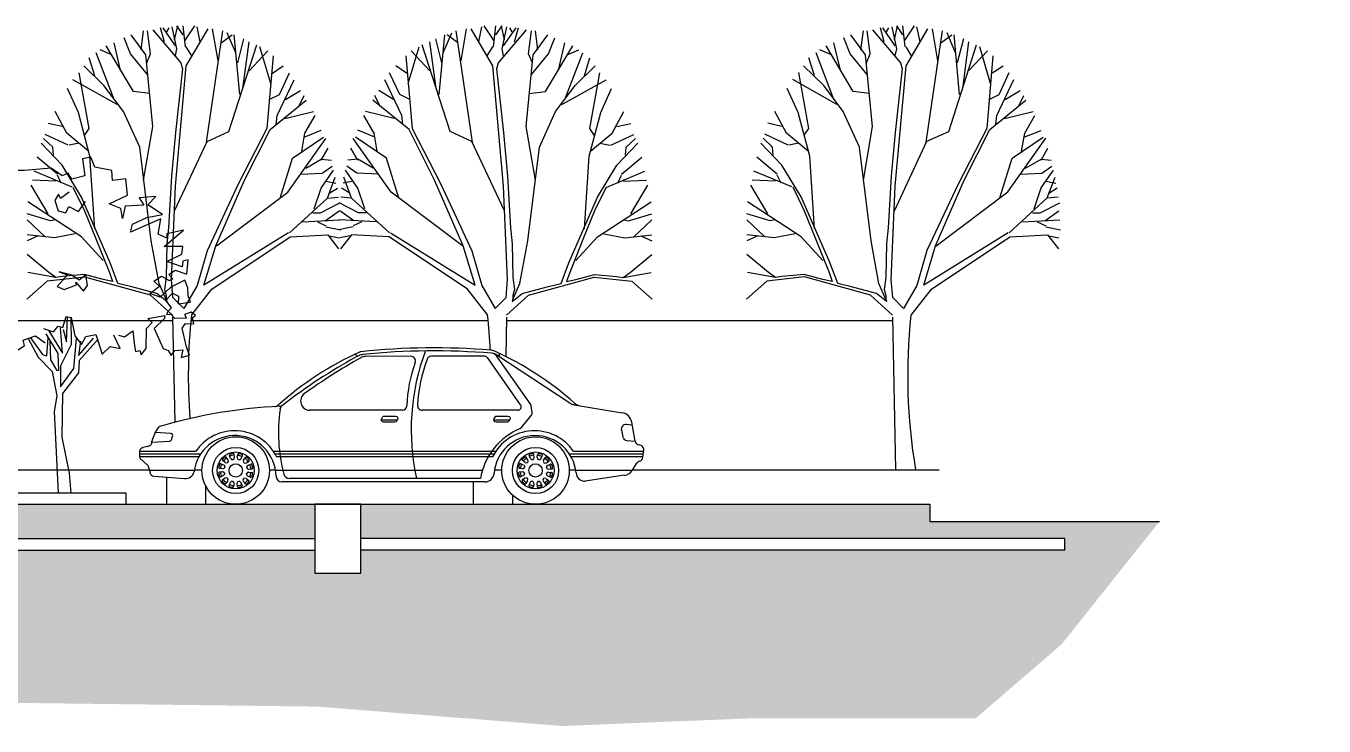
# Model space of a CAD drawing. Header units: metres. Extents: x -28 to 260, y 30 to 125.
# Drawn here: x 243.87 to 255.18, y 58.94 to 65.04 of the extents above; entities that cross this region are included whole.
import ezdxf

# ---------------------------------------------------------------- set-up
doc = ezdxf.new("R2010")
doc.units = ezdxf.units.M
doc.header["$LTSCALE"] = 0.01
doc.header["$MEASUREMENT"] = 0
for name, color, linetype in [('0.1', 2, 'Continuous'), ('0.18', 1, 'Continuous'), ('0.20', 7, 'Continuous'), ('0.25', 6, 'Continuous'), ('AUTOS', 1, 'Continuous'), ('COTAS', 7, 'Continuous'), ('DIM', 2, 'Continuous'), ('tierra', 9, 'Continuous')]:
    doc.layers.add(name, color=color, linetype=linetype)

# ---------------------------------------------------------------- blocks, each defined once
blk = doc.blocks.new('BAUM_IM_WINTER')
for p, q in [((-145, 4322), (-113, 4473)), ((12, 4332), (-90, 4483)), ((4, 4272), (28, 4483)), ((28, 4392), (90, 4483)), ((114, 4342), (83, 4483)), ((90, 4252), (137, 4473)), ((106, 4282), (231, 4463)), ((192, 4423), (169, 4463)), ((216, 4322), (255, 4463)), ((-583, 4352), (-521, 4111)), ((-544, 3790), (-489, 4392)), ((-505, 4212), (-419, 4413)), ((-356, 4312), (-466, 4392)), ((-207, 3308), (-372, 4433)), ((-325, 4131), (-270, 4453)), ((-4, 4081), (-223, 4453)), ((333, 4443), (51, 4111)), ((357, 4202), (388, 4433)), ((404, 4192), (553, 4392)), ((451, 4242), (427, 4433)), ((560, 4202), (623, 4362)), ((-858, 3900), (-748, 4272)), ((-638, 4031), (-826, 4232)), ((-435, 3418), (-717, 4292)), ((-576, 3850), (-638, 4322)), ((-58, 4182), (-4, 4272)), ((106, 4182), (90, 4252)), ((396, 4111), (357, 4202)), ((388, 3991), (560, 4202)), ((529, 3820), (803, 4282)), ((662, 4051), (725, 4312)), ((725, 3740), (905, 4212)), ((748, 4192), (866, 4242)), ((-865, 4001), (-983, 4081)), ((-881, 4182), (-818, 3448)), ((106, 2866), (-4, 4081)), ((51, 4111), (36, 4051)), ((333, 3468), (404, 4192)), ((827, 3880), (1031, 4081)), ((921, 3981), (976, 4161)), ((-920, 3579), (-1093, 3940)), ((-944, 3790), (-1046, 4011)), ((36, 4051), (106, 3408)), ((694, 3689), (1140, 3940)), ((976, 3448), (1078, 4011)), ((-1006, 3740), (-1155, 3830)), ((365, 3800), (529, 3820)), ((631, 3619), (827, 3880)), ((1085, 3609), (1195, 3850)), ((-850, 3438), (-1214, 3734)), ((-1140, 3669), (-1194, 3780)), ((-842, 3740), (-944, 3790)), ((-1202, 3398), (-1304, 3579)), ((-999, 3549), (-1288, 3619)), ((-912, 3488), (-920, 3579)), ((466, 3257), (631, 3619)), ((968, 3167), (1085, 3609)), ((1203, 3398), (1320, 3619)), ((-1194, 3358), (-1367, 3428)), ((-591, 2926), (-850, 3438)), ((-818, 3448), (-529, 2886)), ((-215, 3318), (-435, 3418)), ((106, 3408), (145, 2966)), ((427, 2926), (333, 3468)), ((1023, 3378), (976, 3448)), ((1250, 3468), (1391, 3499)), ((-1030, 2806), (-1414, 3348)), ((-1077, 3147), (-1390, 3358)), ((-1171, 3217), (-1202, 3398)), ((114, 2615), (-215, 3318)), ((984, 3217), (1203, 3398)), ((1078, 3298), (1179, 3278)), ((1187, 3278), (1422, 3388)), ((1250, 3077), (1461, 3298)), ((1344, 3257), (1438, 3348)), ((-1367, 3127), (-1437, 3247)), ((-952, 2745), (-1077, 3147)), ((349, 2313), (466, 3257)), ((921, 2434), (968, 3167)), ((1297, 2986), (1501, 3157)), ((1336, 3177), (1344, 3257)), ((-1367, 2846), (-1492, 3026)), ((-1375, 2996), (-1476, 3067)), ((-1367, 3137), (-1469, 3127)), ((-1210, 3047), (-1367, 3137)), ((1054, 2755), (1250, 3077)), ((1148, 2856), (1532, 3016)), ((-1414, 2916), (-1516, 2896)), ((-1429, 2745), (-1508, 2956)), ((-1155, 2986), (-1375, 2996)), ((-301, 2263), (-591, 2926)), ((-529, 2886), (-215, 2213)), ((145, 2966), (177, 2444)), ((1258, 2896), (1297, 2976)), ((1313, 2916), (1548, 2926)), ((-1429, 2745), (-1539, 2755)), ((-1445, 2795), (-1531, 2846)), ((-1296, 2635), (-1367, 2846)), ((-309, 2263), (-1030, 2806)), ((145, 1922), (106, 2866)), ((764, 2092), (1054, 2755)), ((1140, 2856), (1023, 2615)), ((1391, 2585), (1563, 2876)), ((-1359, 2595), (-1555, 2695)), ((-1046, 2394), (-1429, 2745)), ((1054, 2354), (1595, 2705)), ((-1179, 2504), (-1555, 2524)), ((-1406, 2514), (-1547, 2615)), ((-1328, 2504), (-1414, 2464)), ((-1281, 2595), (-1359, 2595)), ((1023, 2615), (913, 2343)), ((1320, 2524), (1367, 2514)), ((1367, 2514), (1602, 2585)), ((1422, 2354), (1602, 2524)), ((-1414, 2454), (-1563, 2424)), ((-1445, 2364), (-1547, 2343)), ((-1431, 2373), (-1542, 2231)), ((-1052, 2352), (-1431, 2373)), ((-1036, 2393), (-182, 1866)), ((177, 2444), (192, 2283)), ((1117, 2384), (1328, 2343)), ((1328, 2343), (1602, 2374)), ((1493, 2364), (1602, 2313)), ((-261, 1825), (-1052, 2352)), ((-182, 1866), (-301, 2263)), ((192, 2283), (200, 1942)), ((271, 1881), (349, 2313)), ((913, 2343), (772, 1992)), ((835, 2112), (1054, 2354)), ((-215, 2213), (-113, 1861)), ((1383, 1992), (1602, 2173)), ((686, 1881), (764, 2092)), ((772, 1992), (741, 1902)), ((835, 1922), (1023, 1972)), ((1023, 1972), (1250, 1952)), ((1313, 1942), (1595, 1992)), ((1313, 1942), (1383, 1992)), ((-113, 1861), (20, 1630)), ((130, 1741), (145, 1922)), ((200, 1942), (216, 1821)), ((200, 1721), (271, 1881)), ((294, 1781), (560, 1851)), ((356, 1764), (1020, 1947)), ((560, 1851), (686, 1881)), ((741, 1902), (835, 1922)), ((1020, 1947), (1400, 1906)), ((1250, 1952), (1313, 1942)), ((1400, 1906), (1605, 1724)), ((-55, 1561), (-261, 1825)), ((20, 1630), (130, 1741)), ((134, 1561), (356, 1764)), ((192, 1701), (294, 1781)), ((200, 1731), (192, 1701)), ((216, 1821), (200, 1761)), ((200, 1761), (200, 1731)), ((134, 1541), (103, 0))]:
    blk.add_line(p, q)
blk.add_arc((-5839, 956), 5815, 350.54, 5.9785)
blk = doc.blocks.new('Bauma5')
blk.add_blockref('BAUM_IM_WINTER', (818, 116))
blk = doc.blocks.new('Arb002a')
for points in [[(194.1, 554.7), (214.9, 548.5), (244.1, 569.9), (250.8, 517.2), (253.8, 497.9), (268.5, 500.9), (273.8, 485.6), (291.5, 508.6), (292.3, 578.4), (312.2, 599), (296.9, 612.8), (356, 622.8), (354.5, 612.7), (319.2, 578.4), (350.4, 507.8), (367.3, 501.7), (378, 483.9), (391.1, 500.8), (418.7, 503.2), (412.6, 477.1), (441.7, 485.4), (431, 513.9), (416.6, 578.9), (428, 595.8), (456.5, 594.2), (452.6, 616.5), (463.3, 623.5), (447.3, 634.3), (424.4, 626.6), (431.1, 613.5), (390.4, 612.7), (379, 625.2), (362.8, 626.7), (365.9, 636.6), (379.7, 649.7), (359.2, 676.4), (382.8, 700.9), (403, 690.2), (402.9, 663.4), (445, 670.2), (437.3, 691.6), (435.9, 719.2), (426, 746.8), (376.7, 722.4), (339.9, 686.5), (304, 699.5), (337.8, 725.5), (317.9, 743.2), (343.9, 760.7), (371.5, 744.7), (383.8, 750.8), (370, 766.2), (392.1, 780.6), (432.2, 766.8), (437.5, 816.7), (419.1, 812.1), (416.9, 792.8), (363.1, 811.3), (415.4, 836.6), (419.2, 863.3), (353.3, 863.4), (420.8, 920), (363.2, 907.8), (362.5, 892.5), (332.5, 906.4), (341.8, 960), (236, 914.1), (243, 941.7), (293.6, 964.6), (347.3, 975.3), (296.7, 1009.1), (325, 1038.2), (266.8, 1033), (282.9, 1007.6), (217.7, 1004.6), (208.4, 961), (202.4, 996.3), (161.9, 1012.3), (226.3, 1042.2), (220.2, 1099), (173.4, 1093.8), (171.9, 1128.1), (112.1, 1140.5), (97.7, 1175.1), (69.2, 1169), (77.7, 1109.9), (32.4, 1098.5), (19.5, 1119.1), (-1.4, 1109.3), (-40.3, 1136.1), (-132.5, 1127.9), (-185.3, 1127.9), (-173.9, 1076.5), (-225.2, 1030.5), (-266.6, 1026.6), (-256.7, 1085.1), (-287.3, 1079), (-286.5, 1026.7), (-306.5, 1011.4), (-339.5, 1063.5), (-344.8, 1042.1), (-338.6, 1026.1), (-370.8, 1043), (-358.6, 997.6), (-353.4, 993.9), (-381, 952.6), (-317.3, 926.4), (-288.1, 965.4), (-244.6, 975.4), (-280.5, 920.9), (-338.8, 908.1), (-387.8, 918.9), (-361.2, 888.8), (-335.1, 891.9), (-372.6, 851.4), (-370.4, 817.7), (-337.4, 812.2), (-377.3, 723.3), (-371.3, 665.9), (-338.5, 650.6), (-360.6, 608.3), (-364.6, 567.6), (-300.9, 578.3), (-259.5, 552.2), (-314.7, 528.6), (-250.4, 517.8), (-232, 548.4), (-196.7, 546.8), (-204.4, 509.2), (-175.3, 490.1), (-133.2, 519.2), (-136.9, 536.7), (-94, 552), (-60.3, 527.4)], [(22.4, 1053.2), (-7.6, 1030.9), (-14.4, 1045.6), (-26.6, 1024.2), (-15.3, 988), (10.7, 981.2), (21.5, 1002.6), (55.2, 985.7), (79.8, 1020.1)], [(-66.4, 578), (-31.8, 566.5), (-15.8, 585.6), (1.1, 581), (12.7, 620.1), (29.6, 616.2), (42.4, 551.8), (65.4, 522.6), (80.7, 549.6), (116, 557.2), (123, 536.4), (138.2, 488.2), (165, 515.7), (200.2, 508), (178.8, 554.7)], [(28.7, 617.7), (29.4, 522.7), (-7.4, 447.6), (-6.9, 374.1), (38.5, 438.4), (48.5, 542.6)], [(1.9, 574.2), (13.3, 531.9), (16.4, 617.7)], [(-112.2, 545.5), (-69.6, 486.9), (-54.9, 482.9), (-50.2, 545.8)], [(-44.1, 532.8), (-42, 468.5), (-19.7, 431.7), (-12.9, 432.3), (-15.9, 490.6), (-57.2, 558.9)], [(-48, 570.3), (-0.6, 491.4), (-7.3, 580.3)], [(62.3, 533.4), (55.5, 483.7), (107.6, 544)], [(-120.5, 542.5), (-84.9, 478.4), (-36.6, 427.7), (-19.8, 343.4), (-30, 289.1), (-15, 5.3)], [(123.6, 540.3), (57.6, 466.8), (55.4, 423.9), (-0.8, 351.1), (-2.5, 198.7), (22.8, 73.6), (28.8, 4.6)]]:
    blk.add_lwpolyline(points)
for points in [[(-310.7, 757.8), (-323.7, 725.7), (-339.1, 688), (-289.4, 641.3), (-268.6, 652), (-287.8, 674.2), (-245.6, 655.1), (-252.6, 678.7), (-295.5, 697.2), (-256.3, 695.6), (-221.1, 633.6), (-202.8, 566.8), (-176.7, 618.8), (-205, 717), (-228.6, 786.8), (-227.1, 724.7), (-236.4, 691.8), (-257.1, 730.8), (-250.1, 757.7), (-302.2, 767.7), (-326, 770.1)], [(57.3, 745.8), (31.9, 763.5), (-12.5, 775.8), (17.5, 765.1), (-19.3, 724.4), (5.2, 713.6), (48.8, 730.4), (45.7, 739), (72.6, 707.4), (87.1, 727.3), (80.3, 765)]]:
    blk.add_lwpolyline(points, close=True)
blk = doc.blocks.new('CAR16')
at = {"layer": 'AUTOS'}
for p, q in [((1.525, 1.289), (1.129, 1.286)), ((2.168, 1.289), (1.704, 1.289)), ((2.481, 0.866), (2.193, 1.277)), ((2.569, 0.868), (2.27, 1.294)), ((2.909, 0.881), (2.275, 1.299)), ((1.451, 0.819), (0.645, 0.819)), ((2.456, 0.819), (1.624, 0.819)), ((2.582, 0.799), (2.574, 0.855)), ((2.948, 0.866), (3.366, 0.797)), ((1.269, 0.736), (1.408, 0.736)), ((2.247, 0.736), (2.387, 0.736)), ((2.49, 0.668), (2.576, 0.776)), ((3.453, 0.69), (3.4, 0.694)), ((3.478, 0.549), (3.448, 0.716)), ((-0.729, 0.545), (-0.695, 0.635)), ((-0.566, 0.617), (-0.699, 0.624)), ((-0.56, 0.562), (-0.549, 0.59)), ((3.358, 0.646), (3.371, 0.586)), ((-0.836, 0.414), (-0.836, 0.461)), ((-0.349, 0.458), (-0.836, 0.459)), ((-0.769, 0.504), (-0.805, 0.493)), ((-0.729, 0.541), (-0.577, 0.549)), ((2.264, 0.459), (0.329, 0.459)), ((3.551, 0.458), (2.943, 0.459)), ((3.407, 0.554), (3.478, 0.55)), ((3.546, 0.408), (3.553, 0.472)), ((-0.306, 0.437), (-0.836, 0.437)), ((-0.32, 0.413), (-0.836, 0.413)), ((-0.832, 0.397), (-0.771, 0.344)), ((-0.104, 0.341), (-0.129, 0.352)), ((-0.091, 0.363), (-0.113, 0.38)), ((-0.066, 0.387), (-0.082, 0.409)), ((-0.044, 0.399), (-0.055, 0.425)), ((-0.011, 0.407), (-0.014, 0.435)), ((0.014, 0.407), (0.018, 0.434)), ((0.047, 0.398), (0.058, 0.423)), ((0.069, 0.385), (0.086, 0.407)), ((0.093, 0.36), (0.115, 0.376)), ((0.105, 0.338), (0.13, 0.349)), ((2.251, 0.437), (0.343, 0.437)), ((2.238, 0.413), (0.356, 0.413)), ((2.507, 0.341), (2.482, 0.352)), ((2.52, 0.363), (2.499, 0.38)), ((2.545, 0.387), (2.529, 0.409)), ((2.567, 0.399), (2.556, 0.425)), ((2.6, 0.407), (2.597, 0.435)), ((2.626, 0.407), (2.629, 0.434)), ((2.658, 0.398), (2.67, 0.423)), ((2.68, 0.385), (2.697, 0.407)), ((2.704, 0.36), (2.726, 0.376)), ((2.716, 0.338), (2.742, 0.349)), ((3.549, 0.437), (2.906, 0.437)), ((3.546, 0.413), (2.92, 0.413)), ((3.455, 0.298), (3.491, 0.356)), ((3.515, 0.374), (3.516, 0.374)), ((-0.758, 0.323), (-0.746, 0.274)), ((-0.361, 0.294), (-0.751, 0.294)), ((-0.711, 0.244), (-0.446, 0.224)), ((-0.113, 0.283), (-0.141, 0.28)), ((-0.113, 0.308), (-0.14, 0.312)), ((-0.105, 0.25), (-0.13, 0.239)), ((-0.093, 0.228), (-0.115, 0.212)), ((0.104, 0.247), (0.129, 0.236)), ((0.113, 0.305), (0.141, 0.308)), ((0.113, 0.28), (0.14, 0.276)), ((2.147, 0.294), (0.347, 0.294)), ((2.498, 0.283), (2.47, 0.28)), ((2.498, 0.308), (2.471, 0.312)), ((2.506, 0.25), (2.481, 0.239)), ((2.518, 0.228), (2.496, 0.212)), ((2.715, 0.247), (2.74, 0.236)), ((2.724, 0.28), (2.751, 0.276)), ((2.725, 0.305), (2.752, 0.308)), ((3.45, 0.294), (2.961, 0.294)), ((3.385, 0.252), (3.043, 0.2)), ((-0.069, 0.203), (-0.086, 0.181)), ((-0.047, 0.19), (-0.058, 0.165)), ((-0.014, 0.181), (-0.018, 0.154)), ((0.011, 0.181), (0.014, 0.153)), ((0.044, 0.189), (0.055, 0.164)), ((0.066, 0.201), (0.082, 0.179)), ((0.091, 0.225), (0.113, 0.208)), ((2.17, 0.194), (0.402, 0.194)), ((2.131, 0.224), (0.467, 0.224)), ((2.542, 0.203), (2.525, 0.181)), ((2.564, 0.19), (2.553, 0.165)), ((2.597, 0.181), (2.593, 0.154)), ((2.622, 0.181), (2.625, 0.153)), ((2.655, 0.189), (2.666, 0.164)), ((2.677, 0.201), (2.694, 0.179)), ((2.702, 0.225), (2.724, 0.208))]:
    blk.add_line(p, q, dxfattribs=at)
blk.add_lwpolyline([(2.305, 1.31), (2.304, 1.31), (2.301, 1.309), (2.3, 1.309), (2.298, 1.308), (2.297, 1.308), (2.296, 1.307), (2.295, 1.307), (2.295, 1.306), (2.294, 1.306), (2.294, 1.305), (2.294, 1.305), (2.293, 1.304), (2.293, 1.304), (2.293, 1.303), (2.293, 1.302), (2.293, 1.302), (2.293, 1.301), (2.292, 1.3), (2.292, 1.299), (2.292, 1.298), (2.292, 1.298), (2.292, 1.297), (2.292, 1.296), (2.293, 1.295), (2.293, 1.294), (2.293, 1.293), (2.293, 1.292), (2.293, 1.291), (2.293, 1.291), (2.294, 1.29), (2.294, 1.289), (2.295, 1.288), (2.296, 1.286), (2.297, 1.285), (2.298, 1.284)], dxfattribs=at)
for points in [[(1.296, 0.768), (1.392, 0.768, -0.587097), (1.409, 0.738), (1.401, 0.725, -0.260162), (1.384, 0.715), (1.288, 0.715, -0.587097), (1.271, 0.746), (1.279, 0.759, -0.260162)], [(2.275, 0.768), (2.37, 0.768, -0.587097), (2.388, 0.738), (2.38, 0.725, -0.260162), (2.363, 0.715), (2.267, 0.715, -0.587097), (2.25, 0.746), (2.258, 0.759, -0.260162)]]:
    blk.add_lwpolyline(points, format="xyb", close=True, dxfattribs=at)
for centre, radius in [((0, 0.294), 0.294), ((2.611, 0.294), 0.294), ((0, 0.294), 0.201), ((0, 0.294), 0.161), ((2.611, 0.294), 0.201), ((2.611, 0.294), 0.161), ((0, 0.294), 0.0582), ((2.611, 0.294), 0.0582)]:
    blk.add_circle(centre, radius, dxfattribs=at)
for centre, radius, start, end in [((1.727, -4.55), 5.912, 85.1947, 96.1664), ((2.231, -1.219), 2.793, 114.4123, 131.7962), ((3.402, -3.003), 4.889, 118.7648, 127.7406), ((3.458, -3.002), 4.889, 118.9631, 125.7877), ((1.012, 1.162), 0.143, 76.1638, 82.1112), ((1.044, 1.291), 0.01, 303.3537, 76.1638), ((1.138, 1.132), 0.175, 104.6276, 120.4288), ((1.098, 1.279), 0.05, 96.1664, 114.4123), ((1.129, 1.206), 0.08, 89.9964, 118.9631), ((1.111, 1.254), 0.05, 96.0389, 109.829), ((1.727, -4.576), 5.912, 85.1411, 96.0389), ((1.525, 1.249), 0.04, 340.5413, 90.3235), ((3.491, 0.65), 1.963, 159.5238, 192.5487), ((2.865, 0.808), 1.282, 159.192, 177.661), ((1.704, 1.249), 0.04, 90.3235, 159.192), ((2.168, 1.259), 0.03, 35.0644, 90), ((2.214, 1.242), 0.1, 65.1622, 85.1947), ((2.22, 1.216), 0.1, 56.6003, 85.1411), ((2.229, 1.265), 0.05, 35.0644, 85.0911), ((1.041, -1.293), 2.894, 48.6979, 65.1622), ((2.771, 0.808), 1.282, 160.5413, 177.7875), ((0.645, 0.899), 0.08, 125.7877, 270), ((0.598, -3.64), 4.498, 92.7633, 105.9992), ((0.336, 0.901), 0.05, 273.2949, 311.7962), ((1.826, 0.627), 1.454, 172.1026, 194.5692), ((0.379, 0.903), 0.05, 272.7633, 307.7406), ((0.435, 0.82), 0.05, 127.8152, 172.1026), ((1.451, 0.859), 0.04, 270, 357.7875), ((1.624, 0.859), 0.04, 177.661, 270.1412), ((2.456, 0.849), 0.03, 270, 35.0644), ((2.544, 0.851), 0.03, 8.3042, 35.0644), ((2.553, 0.794), 0.03, 321.3375, 8.3042), ((2.964, 0.965), 0.1, 236.6003, 260.643), ((3.017, 0.956), 0.1, 228.6979, 260.643), ((3.35, 0.698), 0.1, 10.143, 80.643), ((-0.62, 0.607), 0.08, 105.9992, 159.3037), ((3.397, 0.654), 0.04, 85.1148, 192.3655), ((-0.568, 0.597), 0.02, 338.6251, 86.2863), ((-0.007, 0.24), 0.358, 0.6116, 173.0352), ((-0.01, 0.231), 0.409, 26.5025, 146.1506), ((2.696, 0.129), 0.573, 112.3681, 170.4973), ((2.603, 0.231), 0.409, 33.854, 153.4975), ((2.607, 0.24), 0.358, 5.2614, 175.5034), ((2.466, 0.687), 0.03, 292.3681, 321.3375), ((3.41, 0.594), 0.04, 192.3655, 266.3039), ((-0.805, 0.461), 0.0316, 89.9968, 179.9968), ((-0.769, 0.544), 0.04, 269.9965, 1.8916), ((-0.579, 0.569), 0.02, 273.1113, 338.6251), ((3.517, 0.556), 0.04, 190.143, 266.8555), ((3.513, 0.476), 0.04, 353.5547, 86.8555), ((-0.796, 0.414), 0.04, 179.9985, 204.9678), ((-0.797, 0.314), 0.04, 13.6533, 49.1227), ((0, 0.294), 0.15, 158.8386, 169.4837), ((-0.132, 0.345), 0.008, 65.6022, 158.8386), ((0, 0.294), 0.134, 155.6022, 172.7201), ((-0.108, 0.386), 0.008, 139.4837, 232.7201), ((0, 0.294), 0.15, 128.8386, 139.4837), ((0, 0.294), 0.134, 125.6022, 142.7201), ((-0.11, 0.327), 0.016, 343.5947, 65.6022), ((-0.089, 0.404), 0.008, 35.6022, 128.8386), ((-0.081, 0.376), 0.016, 232.7201, 314.7275), ((0, 0.294), 0.0991, 133.5947, 134.7275), ((-0.079, 0.377), 0.016, 313.5947, 35.6022), ((-0.047, 0.428), 0.008, 109.4837, 202.7201), ((0, 0.294), 0.134, 95.6022, 112.7201), ((0, 0.294), 0.15, 98.8386, 109.4837), ((-0.029, 0.405), 0.016, 202.7201, 284.7275), ((0, 0.294), 0.0991, 103.5947, 104.7275), ((-0.022, 0.434), 0.008, 5.6022, 98.8386), ((-0.027, 0.406), 0.016, 283.5947, 5.6022), ((0.03, 0.405), 0.016, 172.7201, 254.7275), ((0, 0.294), 0.134, 65.6022, 82.7201), ((0.026, 0.433), 0.008, 79.4837, 172.7201), ((0, 0.294), 0.0991, 73.5947, 74.7275), ((0, 0.294), 0.15, 68.8386, 79.4837), ((0.032, 0.404), 0.016, 253.5947, 335.6022), ((0.051, 0.426), 0.008, 335.6022, 68.8386), ((0.082, 0.375), 0.016, 142.7201, 224.7275), ((0, 0.294), 0.0991, 43.5947, 44.7275), ((0.083, 0.373), 0.016, 223.5947, 305.6022), ((0, 0.294), 0.134, 35.6022, 52.7201), ((0.092, 0.402), 0.008, 49.4837, 142.7201), ((0, 0.294), 0.15, 38.8386, 49.4837), ((0.11, 0.383), 0.008, 305.6022, 38.8386), ((0, 0.294), 0.134, 5.6022, 22.7201), ((0.134, 0.341), 0.008, 19.4837, 112.7201), ((0, 0.294), 0.15, 8.8386, 19.4837), ((2.611, 0.294), 0.15, 158.8386, 169.4837), ((2.479, 0.345), 0.008, 65.6022, 158.8386), ((2.611, 0.294), 0.134, 155.6022, 172.7201), ((2.503, 0.386), 0.008, 139.4837, 232.7201), ((2.611, 0.294), 0.15, 128.8386, 139.4837), ((2.611, 0.294), 0.134, 125.6022, 142.7201), ((2.501, 0.327), 0.016, 343.5947, 65.6022), ((2.522, 0.404), 0.008, 35.6022, 128.8386), ((2.53, 0.376), 0.016, 232.7201, 314.7275), ((2.611, 0.294), 0.0991, 133.5947, 134.7275), ((2.532, 0.377), 0.016, 313.5947, 35.6022), ((2.564, 0.428), 0.008, 109.4837, 202.7201), ((2.611, 0.294), 0.134, 95.6022, 112.7201), ((2.611, 0.294), 0.15, 98.8386, 109.4837), ((2.582, 0.405), 0.016, 202.7201, 284.7275), ((2.611, 0.294), 0.0991, 103.5947, 104.7275), ((2.589, 0.434), 0.008, 5.6022, 98.8386), ((2.584, 0.406), 0.016, 283.5947, 5.6022), ((2.641, 0.405), 0.016, 172.7201, 254.7275), ((2.611, 0.294), 0.134, 65.6022, 82.7201), ((2.637, 0.433), 0.008, 79.4837, 172.7201), ((2.611, 0.294), 0.0991, 73.5947, 74.7275), ((2.611, 0.294), 0.15, 68.8386, 79.4837), ((2.644, 0.404), 0.016, 253.5947, 335.6022), ((2.662, 0.426), 0.008, 335.6022, 68.8386), ((2.693, 0.375), 0.016, 142.7201, 224.7275), ((2.611, 0.294), 0.0991, 43.5947, 44.7275), ((2.694, 0.373), 0.016, 223.5947, 305.6022), ((2.611, 0.294), 0.134, 35.6022, 52.7201), ((2.703, 0.402), 0.008, 49.4837, 142.7201), ((2.611, 0.294), 0.15, 38.8386, 49.4837), ((2.722, 0.383), 0.008, 305.6022, 38.8386), ((2.611, 0.294), 0.134, 5.6022, 22.7201), ((2.745, 0.341), 0.008, 19.4837, 112.7201), ((2.611, 0.294), 0.15, 8.8386, 19.4837), ((3.525, 0.335), 0.04, 104.4478, 148.314), ((3.506, 0.413), 0.04, 284.4478, 352.8185), ((-0.708, 0.284), 0.04, 193.6533, 265.6191), ((-0.44, 0.303), 0.08, 265.6191, 345.522), ((-0.14, 0.272), 0.008, 95.6022, 188.8386), ((0, 0.294), 0.15, 188.8386, 199.4837), ((-0.139, 0.32), 0.008, 169.4837, 262.7201), ((-0.134, 0.247), 0.008, 199.4837, 292.7201), ((0, 0.294), 0.134, 185.6022, 202.7201), ((-0.111, 0.324), 0.016, 262.7201, 344.7275), ((-0.112, 0.267), 0.016, 13.5947, 95.6022), ((-0.111, 0.265), 0.016, 292.7201, 14.7275), ((0, 0.294), 0.0991, 163.5947, 164.7275), ((0, 0.294), 0.0991, 193.5947, 194.7275), ((-0.083, 0.215), 0.016, 43.5947, 125.6022), ((0.081, 0.212), 0.016, 52.7201, 134.7275), ((0.11, 0.262), 0.016, 163.5947, 245.6022), ((0.111, 0.323), 0.016, 112.7201, 194.7275), ((0, 0.294), 0.0991, 343.5947, 344.7275), ((0, 0.294), 0.0991, 13.5947, 14.7275), ((0.112, 0.321), 0.016, 193.5947, 275.6022), ((0.111, 0.264), 0.016, 82.7201, 164.7275), ((0, 0.294), 0.134, 335.6022, 352.7201), ((0.132, 0.243), 0.008, 245.6022, 338.8386), ((0.139, 0.268), 0.008, 349.4837, 82.7201), ((0, 0.294), 0.15, 338.8386, 349.4837), ((0.14, 0.316), 0.008, 275.6022, 8.8386), ((0.401, 0.244), 0.05, 180.6116, 270.1814), ((0.467, 0.274), 0.05, 194.5692, 270), ((2.17, 0.274), 0.08, 270, 355.5034), ((2.471, 0.272), 0.008, 95.6022, 188.8386), ((2.611, 0.294), 0.15, 188.8386, 199.4837), ((2.472, 0.32), 0.008, 169.4837, 262.7201), ((2.478, 0.247), 0.008, 199.4837, 292.7201), ((2.611, 0.294), 0.134, 185.6022, 202.7201), ((2.5, 0.324), 0.016, 262.7201, 344.7275), ((2.499, 0.267), 0.016, 13.5947, 95.6022), ((2.5, 0.265), 0.016, 292.7201, 14.7275), ((2.611, 0.294), 0.0991, 193.5947, 194.7275), ((2.611, 0.294), 0.0991, 163.5947, 164.7275), ((2.528, 0.215), 0.016, 43.5947, 125.6022), ((2.692, 0.212), 0.016, 52.7201, 134.7275), ((2.722, 0.323), 0.016, 112.7201, 194.7275), ((2.611, 0.294), 0.0991, 343.5947, 344.7275), ((2.722, 0.262), 0.016, 163.5947, 245.6022), ((2.611, 0.294), 0.0991, 13.5947, 14.7275), ((2.723, 0.321), 0.016, 193.5947, 275.6022), ((2.722, 0.264), 0.016, 82.7201, 164.7275), ((2.611, 0.294), 0.134, 335.6022, 352.7201), ((2.743, 0.243), 0.008, 245.6022, 338.8386), ((2.75, 0.268), 0.008, 349.4837, 82.7201), ((2.611, 0.294), 0.15, 338.8386, 349.4837), ((2.751, 0.316), 0.008, 275.6022, 8.8386), ((3.043, 0.28), 0.08, 185.2614, 269.9967), ((3.37, 0.35), 0.1, 278.5643, 328.314), ((-0.11, 0.205), 0.008, 125.6022, 218.8386), ((0, 0.294), 0.15, 218.8386, 229.4837), ((0, 0.294), 0.134, 215.6022, 232.7201), ((-0.092, 0.186), 0.008, 229.4837, 322.7201), ((0, 0.294), 0.0991, 223.5947, 224.7275), ((-0.082, 0.213), 0.016, 322.7201, 44.7275), ((-0.051, 0.162), 0.008, 155.6022, 248.8386), ((0, 0.294), 0.134, 245.6022, 262.7201), ((0, 0.294), 0.15, 248.8386, 259.4837), ((-0.032, 0.184), 0.016, 73.5947, 155.6022), ((0, 0.294), 0.0991, 253.5947, 254.7275), ((-0.026, 0.155), 0.008, 259.4837, 352.7201), ((-0.03, 0.183), 0.016, 352.7201, 74.7275), ((0.027, 0.182), 0.016, 103.5947, 185.6022), ((0, 0.294), 0.134, 275.6022, 292.7201), ((0.022, 0.154), 0.008, 185.6022, 278.8386), ((0, 0.294), 0.0991, 283.5947, 284.7275), ((0, 0.294), 0.15, 278.8386, 289.4837), ((0.029, 0.183), 0.016, 22.7201, 104.7275), ((0.047, 0.16), 0.008, 289.4837, 22.7201), ((0.079, 0.211), 0.016, 133.5947, 215.6022), ((0, 0.294), 0.0991, 313.5947, 314.7275), ((0, 0.294), 0.134, 305.6022, 322.7201), ((0.089, 0.184), 0.008, 215.6022, 308.8386), ((0, 0.294), 0.15, 308.8386, 319.4837), ((0.108, 0.202), 0.008, 319.4837, 52.7201), ((2.501, 0.205), 0.008, 125.6022, 218.8386), ((2.611, 0.294), 0.15, 218.8386, 229.4837), ((2.611, 0.294), 0.134, 215.6022, 232.7201), ((2.519, 0.186), 0.008, 229.4837, 322.7201), ((2.611, 0.294), 0.0991, 223.5947, 224.7275), ((2.529, 0.213), 0.016, 322.7201, 44.7275), ((2.56, 0.162), 0.008, 155.6022, 248.8386), ((2.611, 0.294), 0.134, 245.6022, 262.7201), ((2.611, 0.294), 0.15, 248.8386, 259.4837), ((2.579, 0.184), 0.016, 73.5947, 155.6022), ((2.611, 0.294), 0.0991, 253.5947, 254.7275), ((2.585, 0.155), 0.008, 259.4837, 352.7201), ((2.581, 0.183), 0.016, 352.7201, 74.7275), ((2.638, 0.182), 0.016, 103.5947, 185.6022), ((2.611, 0.294), 0.134, 275.6022, 292.7201), ((2.633, 0.154), 0.008, 185.6022, 278.8386), ((2.611, 0.294), 0.0991, 283.5947, 284.7275), ((2.611, 0.294), 0.15, 278.8386, 289.4837), ((2.64, 0.183), 0.016, 22.7201, 104.7275), ((2.658, 0.16), 0.008, 289.4837, 22.7201), ((2.69, 0.211), 0.016, 133.5947, 215.6022), ((2.611, 0.294), 0.0991, 313.5947, 314.7275), ((2.611, 0.294), 0.134, 305.6022, 322.7201), ((2.7, 0.184), 0.008, 215.6022, 308.8386), ((2.611, 0.294), 0.15, 308.8386, 319.4837), ((2.719, 0.202), 0.008, 319.4837, 52.7201)]:
    blk.add_arc(centre, radius, start, end, dxfattribs=at)

msp = doc.modelspace()

# ---------------------------------------------------------------- hatches: boundary and pattern name
at = {"layer": '0.18'}
h = msp.add_hatch(dxfattribs=at)
h.set_pattern_fill('EARTH', color=256, scale=0.75, angle=45, style=0)
h.set_pattern_definition([(45, (59.49815, 0), (3e-17, 0.26516504), [0.1875, -0.1875]), (45, (59.44843, 0.04972), (3e-17, 0.26516504), [0.1875, -0.1875]), (45, (59.39871, 0.09944), (3e-17, 0.26516504), [0.1875, -0.1875]), (135, (59.39871, 0.13258), (-0.26516504, 6e-17), [0.1875, -0.1875]), (135, (59.44843, 0.1823), (-0.26516504, 6e-17), [0.1875, -0.1875]), (135, (59.49815, 0.23202), (-0.26516504, 6e-17), [0.1875, -0.1875])])
h.paths.add_polyline_path([(253.744, 60.722), (251.744, 60.722), (251.744, 60.872), (246.789, 60.872), (246.789, 60.572), (252.919, 60.572), (252.919, 60.472), (246.789, 60.472), (246.789, 60.272), (246.389, 60.272), (246.389, 60.472), (240.258, 60.472), (240.258, 60.272), (239.999, 60.272), (239.999, 59.18), (240.809, 59.753), (242.709, 59.753), (243.66, 59.143), (246.409, 59.109), (248.547, 58.94), (250.21, 59.008), (252.145, 59.008), (252.892, 59.652)])
h.paths.add_polyline_path([(246.389, 60.872), (240.258, 60.872), (240.258, 60.572), (246.389, 60.572)], flags=17)
h.paths.add_polyline_path([(253, 59.953), (254.048, 59.953), (254.048, 60.328), (253, 60.328)], flags=9)
h.paths.add_polyline_path([(252.998, 60.368), (255.177, 60.368), (255.177, 60.757), (252.998, 60.757)], flags=9)

# ---------------------------------------------------------------- linework, layer by layer
for p, q in [((245.15, 62.501), (245.169, 61.586)), ((243.743, 60.972), (244.743, 60.972)), ((244.743, 60.972), (244.743, 60.872))]:
    msp.add_line(p, q)
msp.add_arc((250.302, 61.996), 5.015, 174.0215, 184.3228)
at = {"layer": '0.1'}
for p, q in [((244.877, 64.83), (244.898, 64.995)), ((244.959, 64.796), (244.931, 64.995)), ((244.979, 65.003), (245.222, 64.718)), ((245.08, 64.9), (245.046, 65.021)), ((245.175, 64.865), (245.067, 65.021)), ((245.1, 64.986), (245.121, 65.021)), ((245.188, 64.839), (245.148, 65.029)), ((245.168, 64.917), (245.195, 65.038)), ((245.242, 64.96), (245.188, 65.038)), ((245.263, 64.856), (245.242, 65.038)), ((245.256, 64.908), (245.344, 65.038)), ((245.269, 64.692), (245.459, 65.012)), ((245.391, 64.9), (245.364, 65.029)), ((245.445, 64.025), (245.587, 64.995)), ((245.546, 64.735), (245.499, 65.012)), ((247.763, 64.025), (247.621, 64.995)), ((247.662, 64.735), (247.709, 65.012)), ((247.939, 64.692), (247.749, 65.012)), ((247.817, 64.9), (247.844, 65.029)), ((247.952, 64.908), (247.864, 65.038)), ((247.945, 64.856), (247.966, 65.038)), ((247.966, 64.96), (248.02, 65.038)), ((248.229, 65.003), (247.986, 64.718)), ((248.04, 64.917), (248.013, 65.038)), ((248.02, 64.839), (248.06, 65.029)), ((248.033, 64.865), (248.141, 65.021)), ((248.108, 64.986), (248.087, 65.021)), ((248.128, 64.9), (248.162, 65.021)), ((248.249, 64.796), (248.277, 64.995)), ((248.331, 64.83), (248.31, 64.995)), ((244.695, 64.666), (244.641, 64.891)), ((244.783, 64.796), (244.729, 64.934)), ((244.918, 64.787), (244.79, 64.96)), ((245.573, 64.891), (245.668, 64.96)), ((245.702, 64.804), (245.627, 64.977)), ((245.736, 64.44), (245.688, 64.96)), ((245.769, 64.926), (245.715, 64.718)), ((245.763, 64.492), (245.817, 64.9)), ((247.445, 64.492), (247.391, 64.9)), ((247.439, 64.925), (247.493, 64.718)), ((247.472, 64.44), (247.52, 64.96)), ((247.506, 64.804), (247.581, 64.977)), ((247.635, 64.891), (247.54, 64.96)), ((248.29, 64.787), (248.418, 64.96)), ((248.425, 64.796), (248.479, 64.934)), ((248.513, 64.666), (248.567, 64.891)), ((244.641, 64.397), (244.486, 64.804)), ((244.621, 64.787), (244.519, 64.83)), ((244.81, 64.466), (244.573, 64.865)), ((244.931, 64.614), (244.783, 64.796)), ((244.979, 64.163), (244.918, 64.787)), ((244.925, 64.718), (244.959, 64.796)), ((245.175, 64.778), (245.188, 64.839)), ((245.317, 64.778), (245.269, 64.856)), ((245.641, 64.12), (245.884, 64.874)), ((245.817, 64.648), (245.979, 64.822)), ((246.006, 64.536), (245.911, 64.856)), ((246.026, 64.778), (245.972, 64.146)), ((247.182, 64.778), (247.236, 64.146)), ((247.202, 64.536), (247.297, 64.856)), ((247.391, 64.648), (247.229, 64.822)), ((247.567, 64.12), (247.324, 64.874)), ((247.891, 64.778), (247.939, 64.856)), ((248.033, 64.778), (248.02, 64.839)), ((248.229, 64.163), (248.29, 64.787)), ((248.283, 64.718), (248.249, 64.796)), ((248.277, 64.614), (248.425, 64.796)), ((248.398, 64.466), (248.635, 64.865)), ((248.567, 64.397), (248.722, 64.804)), ((248.587, 64.787), (248.689, 64.83)), ((244.553, 64.518), (244.377, 64.692)), ((244.472, 64.605), (244.425, 64.761)), ((245.175, 63.643), (245.269, 64.692)), ((245.236, 64.666), (245.175, 64.111)), ((245.222, 64.718), (245.236, 64.666)), ((246.013, 64.622), (246.114, 64.692)), ((247.195, 64.622), (247.094, 64.692)), ((248.033, 63.643), (247.939, 64.692)), ((247.986, 64.718), (247.972, 64.666)), ((247.972, 64.666), (248.033, 64.111)), ((248.655, 64.518), (248.831, 64.692)), ((248.736, 64.605), (248.783, 64.761)), ((244.668, 64.354), (244.283, 64.57)), ((244.425, 64.146), (244.337, 64.631)), ((246.06, 64.258), (246.209, 64.57)), ((246.08, 64.44), (246.168, 64.631)), ((247.148, 64.258), (246.999, 64.57)), ((247.128, 64.44), (247.04, 64.631)), ((248.54, 64.354), (248.925, 64.57)), ((248.783, 64.146), (248.871, 64.631)), ((244.33, 64.284), (244.236, 64.492)), ((244.722, 64.293), (244.553, 64.518)), ((244.952, 64.449), (244.81, 64.466)), ((245.992, 64.397), (246.08, 64.44)), ((246.134, 64.397), (246.263, 64.475)), ((246.249, 64.336), (246.296, 64.432)), ((246.959, 64.336), (246.912, 64.432)), ((247.074, 64.397), (246.945, 64.475)), ((247.216, 64.397), (247.128, 64.44)), ((248.256, 64.449), (248.398, 64.466)), ((248.486, 64.293), (248.655, 64.518)), ((248.878, 64.284), (248.972, 64.492)), ((245.999, 64.137), (246.314, 64.392)), ((247.209, 64.137), (246.894, 64.392)), ((244.229, 64.103), (244.127, 64.293)), ((244.431, 63.903), (244.33, 64.284)), ((244.864, 63.981), (244.722, 64.293)), ((246.053, 64.181), (246.06, 64.258)), ((246.128, 64.233), (246.378, 64.293)), ((246.303, 64.103), (246.391, 64.258)), ((246.905, 64.103), (246.817, 64.258)), ((247.08, 64.232), (246.83, 64.293)), ((247.155, 64.181), (247.148, 64.258)), ((248.344, 63.981), (248.486, 64.293)), ((248.777, 63.903), (248.878, 64.284)), ((248.979, 64.103), (249.081, 64.293)), ((244.242, 63.999), (244.04, 64.094)), ((244.188, 64.163), (244.067, 64.189)), ((244.418, 63.947), (244.229, 64.103)), ((244.384, 64.085), (244.425, 64.146)), ((244.898, 63.695), (244.979, 64.163)), ((245.175, 64.111), (245.141, 63.73)), ((245.452, 64.033), (245.641, 64.12)), ((245.972, 64.146), (245.722, 63.661)), ((245.776, 63.695), (245.999, 64.137)), ((246.276, 63.947), (246.303, 64.103)), ((246.296, 64.068), (246.445, 64.129)), ((246.912, 64.068), (246.763, 64.129)), ((246.932, 63.947), (246.905, 64.103)), ((247.432, 63.695), (247.209, 64.137)), ((247.236, 64.146), (247.486, 63.661)), ((247.756, 64.033), (247.567, 64.12)), ((248.033, 64.111), (248.067, 63.73)), ((248.31, 63.695), (248.229, 64.163)), ((248.824, 64.085), (248.783, 64.146)), ((248.79, 63.947), (248.979, 64.103)), ((248.966, 63.999), (249.168, 64.094)), ((249.02, 64.163), (249.141, 64.189)), ((244.188, 63.825), (244.006, 64.016)), ((244.107, 63.981), (244.026, 64.059)), ((244.114, 63.912), (244.107, 63.981)), ((244.337, 64.016), (244.249, 63.999)), ((244.965, 63.167), (244.864, 63.981)), ((245.168, 63.427), (245.452, 64.033)), ((246.155, 63.591), (246.486, 64.059)), ((246.195, 63.886), (246.465, 64.068)), ((247.053, 63.591), (246.722, 64.059)), ((247.013, 63.886), (246.743, 64.068)), ((248.04, 63.427), (247.756, 64.033)), ((248.243, 63.167), (248.344, 63.981)), ((248.871, 64.016), (248.959, 63.999)), ((249.02, 63.825), (249.202, 64.016)), ((249.094, 63.912), (249.101, 63.981)), ((249.101, 63.981), (249.182, 64.059)), ((244.148, 63.747), (243.972, 63.895)), ((244.472, 63.271), (244.431, 63.903)), ((246.087, 63.539), (246.195, 63.886)), ((246.31, 63.799), (246.445, 63.877)), ((246.445, 63.869), (246.506, 63.973)), ((246.445, 63.877), (246.533, 63.869)), ((246.763, 63.877), (246.675, 63.869)), ((246.763, 63.869), (246.702, 63.973)), ((246.898, 63.799), (246.763, 63.877)), ((247.121, 63.539), (247.013, 63.886)), ((248.736, 63.271), (248.777, 63.903)), ((249.06, 63.747), (249.236, 63.895)), ((244.276, 63.635), (243.945, 63.773)), ((244.357, 63.548), (244.188, 63.825)), ((246.263, 63.747), (246.452, 63.756)), ((246.445, 63.626), (246.553, 63.782)), ((246.452, 63.756), (246.54, 63.817)), ((246.763, 63.626), (246.655, 63.782)), ((246.756, 63.756), (246.668, 63.817)), ((246.945, 63.747), (246.756, 63.756)), ((248.851, 63.548), (249.02, 63.825)), ((248.932, 63.635), (249.263, 63.773)), ((244.067, 63.401), (243.918, 63.652)), ((244.134, 63.687), (243.931, 63.695)), ((244.181, 63.669), (244.148, 63.739)), ((245.141, 63.73), (245.114, 63.28)), ((245.141, 62.829), (245.175, 63.643)), ((245.722, 63.661), (245.452, 63.08)), ((245.526, 63.124), (245.776, 63.695)), ((246.486, 63.687), (246.573, 63.669)), ((246.499, 63.539), (246.567, 63.721)), ((246.722, 63.687), (246.635, 63.669)), ((246.709, 63.539), (246.641, 63.721)), ((247.682, 63.124), (247.432, 63.695)), ((247.486, 63.661), (247.756, 63.08)), ((248.067, 62.829), (248.033, 63.643)), ((248.067, 63.73), (248.094, 63.28)), ((249.027, 63.669), (249.06, 63.739)), ((249.074, 63.687), (249.277, 63.695)), ((249.141, 63.401), (249.29, 63.652)), ((244.283, 63.635), (244.384, 63.427)), ((244.607, 62.976), (244.357, 63.548)), ((245.533, 63.124), (246.155, 63.591)), ((246.168, 63.236), (246.499, 63.539)), ((246.384, 63.444), (246.445, 63.626)), ((246.499, 63.539), (246.594, 63.548)), ((246.513, 63.583), (246.587, 63.626)), ((246.709, 63.539), (246.614, 63.548)), ((246.695, 63.583), (246.621, 63.626)), ((247.04, 63.236), (246.709, 63.539)), ((246.824, 63.444), (246.763, 63.626)), ((247.675, 63.124), (247.053, 63.591)), ((248.601, 62.976), (248.851, 63.548)), ((248.925, 63.635), (248.824, 63.427)), ((244.357, 63.202), (243.891, 63.505)), ((244.384, 63.427), (244.479, 63.193)), ((246.438, 63.41), (246.607, 63.496)), ((246.479, 63.34), (246.601, 63.427)), ((246.77, 63.41), (246.601, 63.496)), ((246.729, 63.34), (246.607, 63.427)), ((248.824, 63.427), (248.729, 63.193)), ((248.851, 63.202), (249.317, 63.505)), ((244.087, 63.34), (243.884, 63.401)), ((244.04, 63.202), (243.884, 63.349)), ((244.127, 63.349), (244.087, 63.34)), ((246.283, 63.332), (246.607, 63.349)), ((246.371, 63.41), (246.438, 63.41)), ((246.411, 63.332), (246.486, 63.297)), ((246.925, 63.332), (246.601, 63.349)), ((246.797, 63.332), (246.722, 63.297)), ((246.837, 63.41), (246.77, 63.41)), ((249.081, 63.349), (249.121, 63.34)), ((249.121, 63.34), (249.324, 63.401)), ((249.168, 63.202), (249.324, 63.349)), ((244.121, 63.193), (243.884, 63.219)), ((243.979, 63.21), (243.884, 63.167)), ((244.303, 63.228), (244.121, 63.193)), ((244.546, 62.994), (244.357, 63.202)), ((244.479, 63.193), (244.6, 62.89)), ((245.114, 63.28), (245.1, 63.141)), ((246.16, 63.236), (245.423, 62.781)), ((245.491, 62.746), (246.173, 63.201)), ((246.173, 63.201), (246.501, 63.218)), ((246.486, 63.288), (246.614, 63.262)), ((246.501, 63.218), (246.596, 63.096)), ((246.513, 63.21), (246.601, 63.193)), ((246.722, 63.288), (246.594, 63.262)), ((246.695, 63.21), (246.607, 63.193)), ((246.707, 63.218), (246.612, 63.096)), ((247.035, 63.201), (246.707, 63.218)), ((247.717, 62.746), (247.035, 63.201)), ((247.048, 63.235), (247.785, 62.781)), ((248.094, 63.28), (248.108, 63.141)), ((248.729, 63.193), (248.608, 62.89)), ((248.662, 62.994), (248.851, 63.202)), ((248.905, 63.228), (249.087, 63.193)), ((249.087, 63.193), (249.324, 63.219)), ((249.229, 63.21), (249.324, 63.167)), ((245.033, 62.794), (244.965, 63.167)), ((245.1, 63.141), (245.094, 62.846)), ((245.452, 63.08), (245.364, 62.777)), ((245.423, 62.781), (245.526, 63.124)), ((247.785, 62.781), (247.682, 63.124)), ((247.756, 63.08), (247.844, 62.777)), ((248.108, 63.141), (248.114, 62.846)), ((248.175, 62.794), (248.243, 63.167)), ((244.073, 62.89), (243.884, 63.046)), ((244.675, 62.794), (244.607, 62.976)), ((248.533, 62.794), (248.601, 62.976)), ((249.135, 62.89), (249.324, 63.046)), ((244.134, 62.846), (243.891, 62.89)), ((244.386, 62.851), (244.059, 62.816)), ((244.134, 62.846), (244.073, 62.89)), ((244.188, 62.855), (244.134, 62.846)), ((244.384, 62.872), (244.188, 62.855)), ((244.546, 62.829), (244.384, 62.872)), ((244.959, 62.693), (244.386, 62.851)), ((244.6, 62.89), (244.627, 62.812)), ((245.094, 62.846), (245.08, 62.743)), ((248.114, 62.846), (248.128, 62.742)), ((248.249, 62.693), (248.822, 62.851)), ((248.608, 62.89), (248.581, 62.812)), ((248.662, 62.829), (248.824, 62.872)), ((248.822, 62.851), (249.149, 62.816)), ((248.824, 62.872), (249.02, 62.855)), ((249.02, 62.855), (249.074, 62.846)), ((249.074, 62.846), (249.317, 62.89)), ((249.074, 62.846), (249.135, 62.89)), ((244.059, 62.816), (243.881, 62.658)), ((244.627, 62.812), (244.546, 62.829)), ((244.783, 62.769), (244.675, 62.794)), ((245.013, 62.708), (244.783, 62.769)), ((245.094, 62.656), (245.033, 62.794)), ((245.08, 62.743), (245.094, 62.691)), ((245.154, 62.673), (245.141, 62.829)), ((245.364, 62.777), (245.249, 62.578)), ((245.314, 62.518), (245.491, 62.746)), ((247.894, 62.518), (247.717, 62.746)), ((247.844, 62.777), (247.959, 62.578)), ((248.054, 62.673), (248.067, 62.829)), ((248.114, 62.656), (248.175, 62.794)), ((248.128, 62.742), (248.114, 62.691)), ((248.195, 62.708), (248.425, 62.768)), ((248.425, 62.768), (248.533, 62.794)), ((248.581, 62.812), (248.662, 62.829)), ((249.149, 62.816), (249.327, 62.658)), ((245.15, 62.518), (244.959, 62.693)), ((245.1, 62.639), (245.013, 62.708)), ((245.094, 62.691), (245.094, 62.665)), ((245.094, 62.665), (245.1, 62.639)), ((245.249, 62.578), (245.154, 62.673)), ((247.959, 62.578), (248.054, 62.673)), ((248.058, 62.518), (248.249, 62.693)), ((248.108, 62.639), (248.195, 62.708)), ((248.114, 62.665), (248.108, 62.639)), ((248.114, 62.691), (248.114, 62.665)), ((248.058, 62.501), (248.051, 62.159))]:
    msp.add_line(p, q, dxfattribs=at)
msp.add_arc((242.906, 61.996), 5.015, 2.4928, 5.9785, dxfattribs=at)
at = {"layer": '0.18'}
for p, q in [((242.596, 62.472), (245.151, 62.472)), ((245.309, 62.472), (247.899, 62.472)), ((248.057, 62.472), (251.418, 62.472))]:
    msp.add_line(p, q, dxfattribs=at)
at = {"layer": '0.20'}
for p, q in [((240.258, 60.572), (246.389, 60.572)), ((240.258, 60.472), (246.389, 60.472)), ((252.919, 60.572), (246.789, 60.572)), ((252.919, 60.472), (246.789, 60.472)), ((252.919, 60.472), (252.919, 60.572))]:
    msp.add_line(p, q, dxfattribs=at)
at = {"layer": '0.25'}
for p, q in [((243.11, 61.172), (244.947, 61.172)), ((245.34, 61.172), (245.406, 61.172)), ((245.994, 61.172), (246.046, 61.172)), ((247.953, 61.172), (248.017, 61.172)), ((248.605, 61.172), (248.659, 61.172)), ((249.156, 61.172), (251.825, 61.172)), ((245.097, 61.107), (245.097, 60.872)), ((245.436, 61.037), (245.436, 60.872)), ((247.768, 61.066), (247.768, 60.872)), ((248.11, 60.951), (248.11, 60.872))]:
    msp.add_line(p, q, dxfattribs=at)
at = {"layer": 'DIM'}
msp.add_lwpolyline([(246.389, 60.272), (246.789, 60.272), (246.789, 60.872), (246.389, 60.872)], close=True, dxfattribs=at)
at = {"layer": 'tierra'}
for p, q in [((224.317, 60.872), (251.744, 60.872)), ((251.744, 60.872), (251.744, 60.722)), ((251.744, 60.722), (253.744, 60.722))]:
    msp.add_line(p, q, dxfattribs=at)

# ---------------------------------------------------------------- block references
at = {"layer": '0.1', "xscale": -0.0008625000000000002, "yscale": 0.0008625000000000002, "zscale": 0.0008625000000000002}
msp.add_blockref('Bauma5', (252.239, 61.072), dxfattribs=at)
at = {"layer": '0.18', "xscale": 0.0025, "yscale": 0.0025, "zscale": 0.0025}
msp.add_blockref('Arb002a', (244.193, 60.958), dxfattribs=at)
at = {"layer": 'COTAS'}
msp.add_blockref('CAR16', (245.7, 60.872), dxfattribs=at)

doc.saveas('drawing.dxf')
